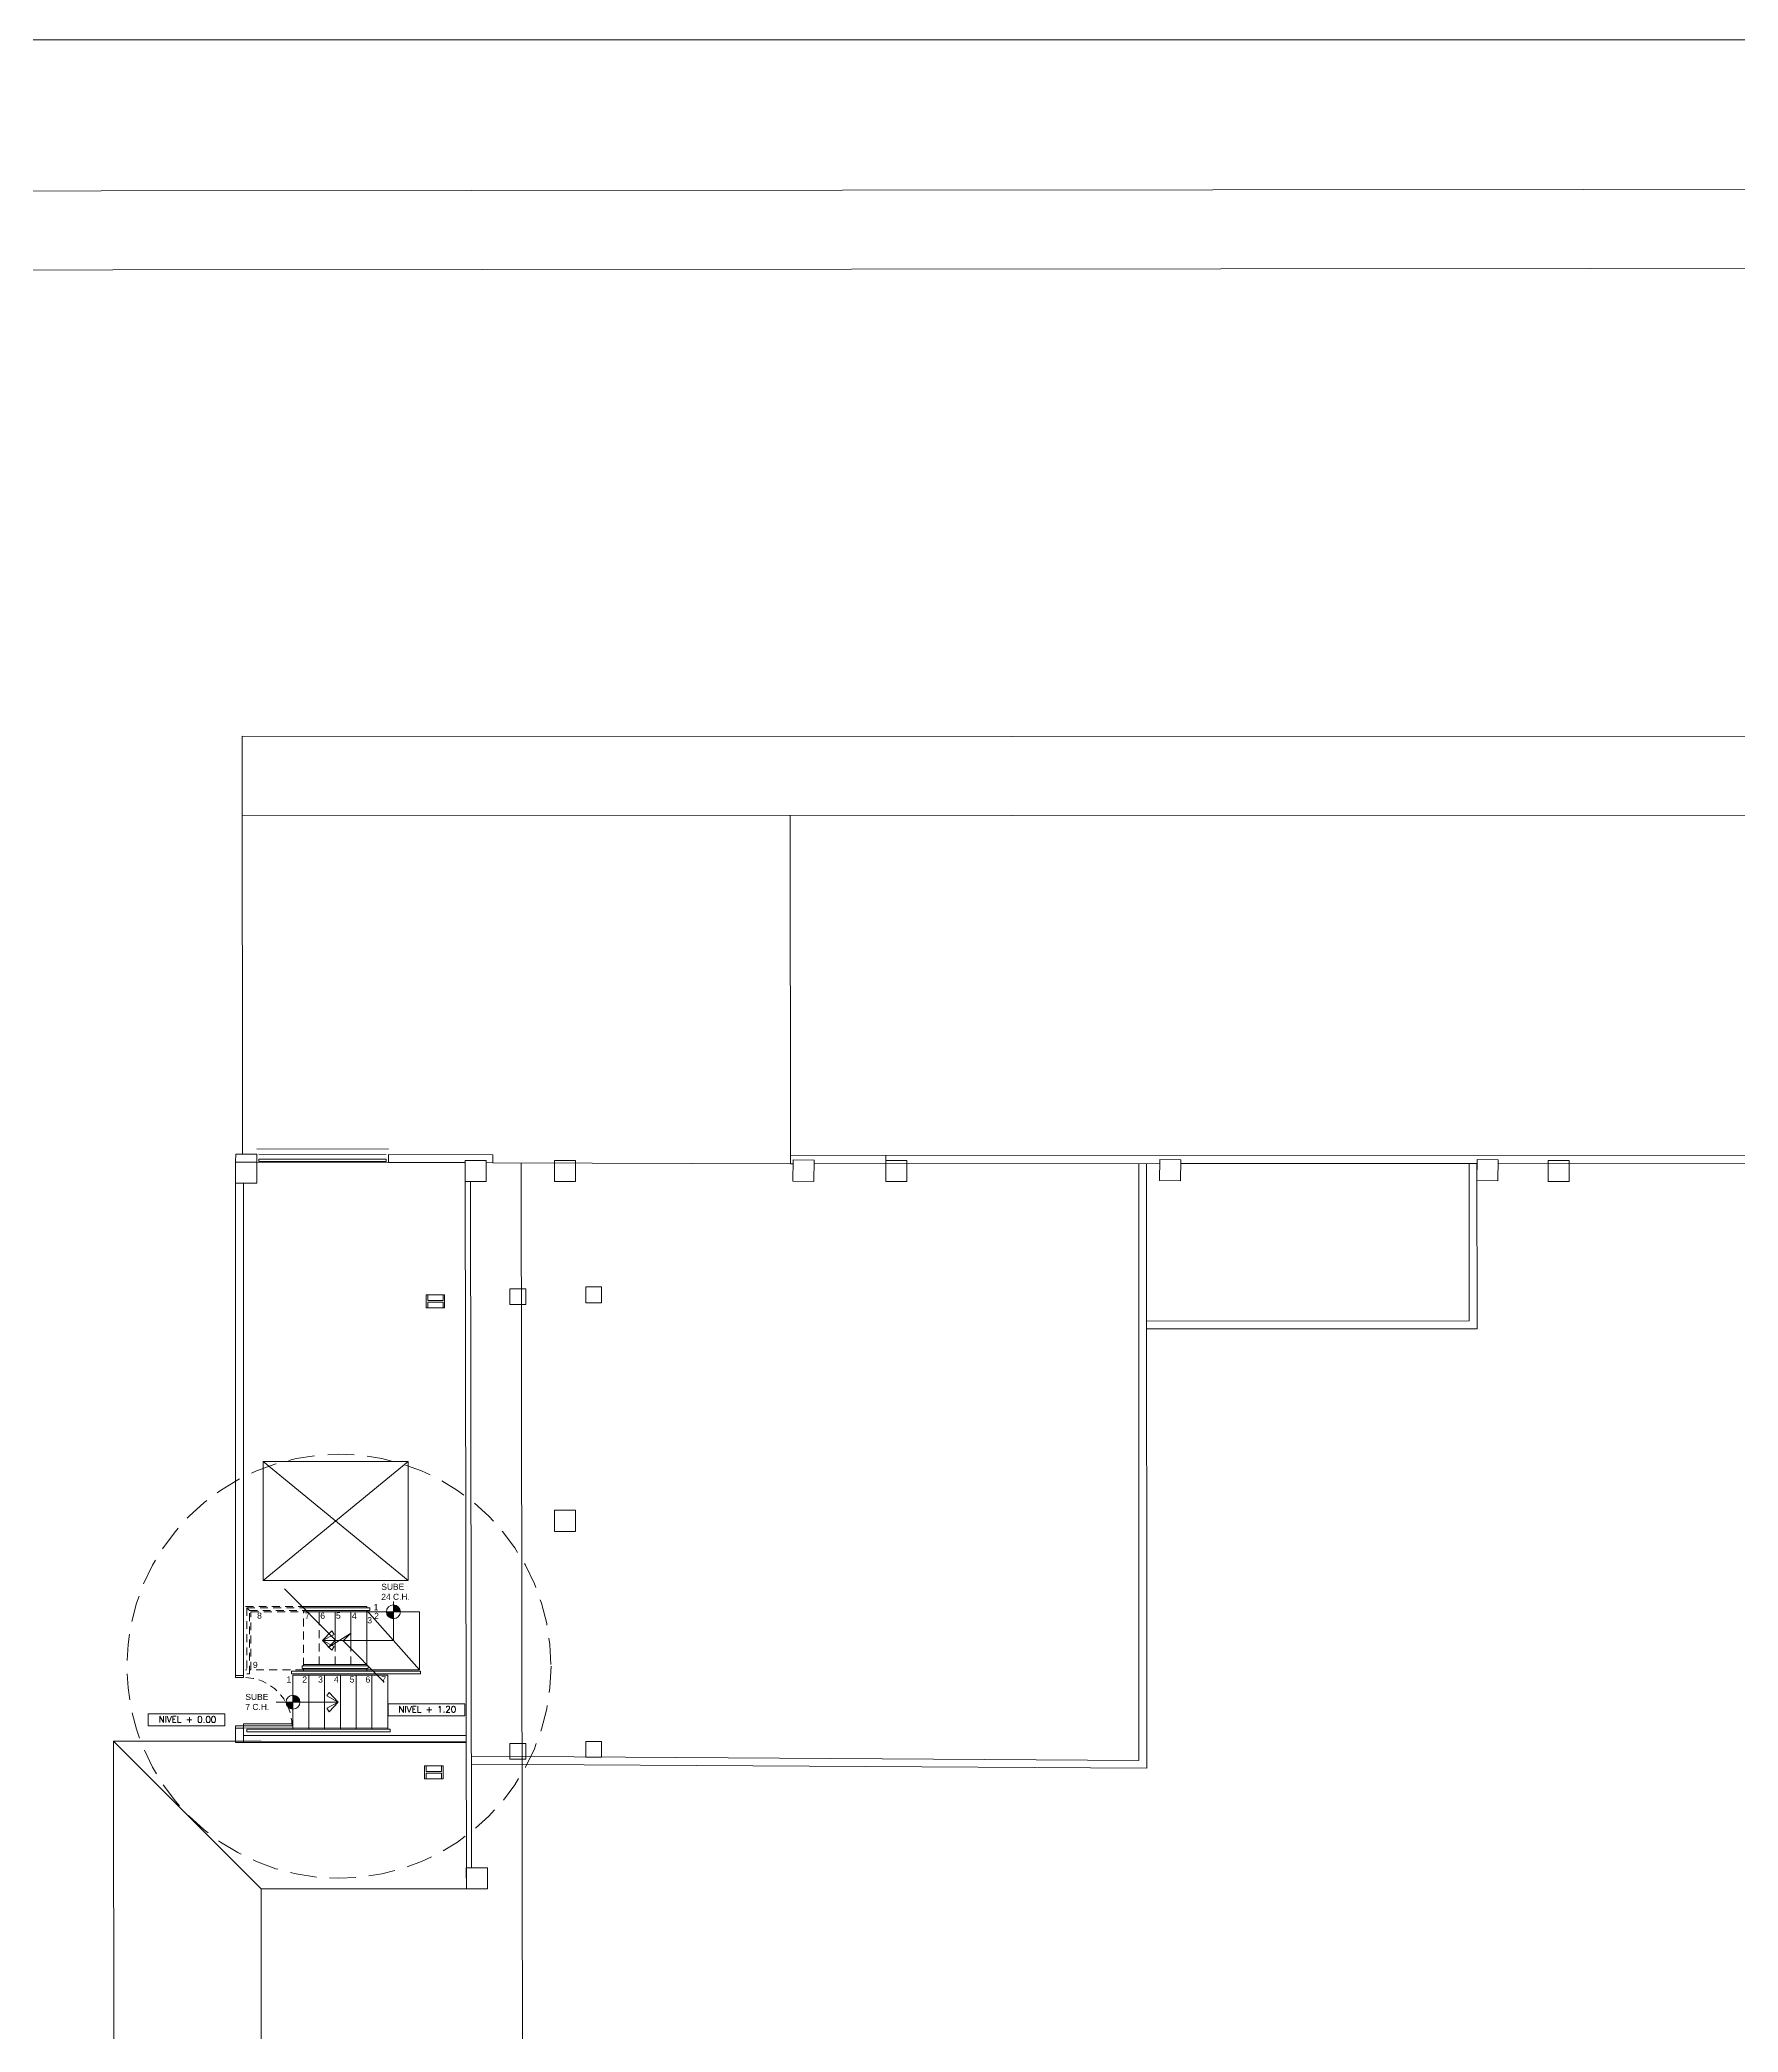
# Model space of a CAD drawing. Header units: millimetres. Extents: x 1010 to 1494, y -119 to 564.
# Drawn here: x 1256.55 to 1288.78, y 94.57 to 132.39 of the extents above; entities that cross this region are included whole.
import ezdxf
from ezdxf.enums import TextEntityAlignment as Align

# ---------------------------------------------------------------- set-up
doc = ezdxf.new("R2010")
doc.units = ezdxf.units.MM
doc.linetypes.add('HIDDEN', pattern=[0.375, 0.25, -0.125])
doc.layers.add('Arquitectónico Bloqueado', color=9, linetype='Continuous', lineweight=9)
doc.layers.add('AS_DETECCION_P2', color=7, linetype='Continuous', lineweight=30)
doc.styles.add('ROMANS', font='romans', dxfattribs={"width": 0.7})
doc.styles.add('SWISS', font='swiss.ttf')

# ---------------------------------------------------------------- blocks, each defined once
blk = doc.blocks.new('Atquitectónico Base 1er Piso')
at = {"layer": 'Arquitectónico Bloqueado', "transparency": 33554534}
h = blk.add_hatch(color=256, dxfattribs=at)
h.dxf.hatch_style = 1
h.paths.add_polyline_path([(1425.258, 102.547), (1425.126, 102.547), (1425.126, 102.679, -0.414211)])
h.paths.add_polyline_path([(1425.126, 102.547), (1425.126, 102.414, -0.414211), (1424.993, 102.547)])
h = blk.add_hatch(color=256, dxfattribs=at)
h.dxf.hatch_style = 1
h.paths.add_polyline_path([(1423.353, 100.834), (1423.22, 100.834), (1423.22, 100.967, -0.414211)])
h.paths.add_polyline_path([(1423.22, 100.834), (1423.22, 100.702, -0.414211), (1423.088, 100.834)])
at = {"layer": 'Arquitectónico Bloqueado'}
for p, q in [((1422.256, 119.172), (1482.889, 119.144)), ((1422.263, 111.239), (1422.256, 119.172)), ((1422.258, 117.672), (1482.889, 117.644)), ((1432.663, 111.205), (1432.658, 117.667)), ((1422.132, 111.085, 1.004), (1422.133, 111.235, 1.004)), ((1422.133, 111.235, 1.004), (1422.532, 111.234, 0.922)), ((1422.532, 111.334), (1425.032, 111.328)), ((1422.532, 111.084, 1.004), (1422.532, 111.234, 1.004)), ((1422.572, 111.234, 1.004), (1424.992, 111.228, 0.336)), ((1425.032, 111.228, 0.408), (1427.013, 111.223)), ((1425.032, 111.078, 1.004), (1425.032, 111.228, 1.004)), ((1427.013, 111.223), (1427.014, 111.073)), ((1432.663, 111.205), (1472.735, 111.223)), ((1432.664, 111.055), (1432.663, 111.205)), ((1434.471, 111.115, 1.004), (1434.471, 111.217, 1.004)), ((1422.132, 111.085, 1.004), (1422.532, 111.084, 0.912)), ((1422.532, 111.084, 1.004), (1425.032, 111.078, 0.336)), ((1425.032, 111.078, 0.336), (1426.489, 111.075)), ((1427.014, 111.073), (1426.889, 111.075)), ((1432.664, 111.055), (1427.014, 111.073)), ((1432.664, 111.055), (1432.713, 111.055)), ((1433.113, 111.055), (1439.673, 111.058)), ((1440.074, 111.058), (1445.694, 111.061)), ((1446.094, 111.061), (1451.755, 111.063)), ((1422.132, 110.685, 1.004), (1422.132, 101.301, 1.004)), ((1422.282, 110.685, 1.004), (1422.132, 110.685, 1.004)), ((1422.282, 101.301), (1422.282, 110.685, 1.004)), ((1426.489, 110.716), (1426.511, 97.287)), ((1426.589, 110.716), (1426.61, 97.687)), ((1425.778, 108.566), (1425.778, 108.456)), ((1426.068, 108.456), (1426.068, 108.566)), ((1425.778, 108.456), (1426.068, 108.456)), ((1425.778, 108.426), (1425.778, 108.316)), ((1425.778, 108.426), (1426.068, 108.426)), ((1426.068, 108.316), (1426.068, 108.426)), ((1423.393, 102.647), (1424.62, 102.647)), ((1423.418, 102.622), (1424.676, 102.622)), ((1423.42, 102.622), (1423.42, 102.647)), ((1423.468, 102.572), (1424.676, 102.572)), ((1423.493, 102.547), (1425.62, 102.547)), ((1423.72, 102.319), (1423.72, 102.547)), ((1424.02, 101.953), (1424.02, 102.547)), ((1424.32, 101.846), (1424.32, 102.547)), ((1424.62, 102.622), (1424.62, 102.647)), ((1424.62, 101.522), (1424.62, 102.572)), ((1425.62, 101.447), (1424.62, 102.572)), ((1424.676, 102.572), (1424.676, 102.622)), ((1425.126, 102.003), (1425.126, 102.746)), ((1425.62, 102.547), (1425.62, 101.447)), ((1423.958, 102.185), (1423.782, 102.003)), ((1423.782, 102.003), (1423.999, 102.118)), ((1423.999, 102.118), (1423.958, 102.185)), ((1423.782, 102.003), (1425.126, 102.003)), ((1423.782, 102.003), (1423.999, 101.887)), ((1423.958, 101.82), (1423.782, 102.003)), ((1423.999, 101.887), (1423.958, 101.82)), ((1423.195, 101.372), (1423.195, 101.422)), ((1425.643, 101.422), (1423.195, 101.422)), ((1425.643, 101.372), (1423.195, 101.372)), ((1423.395, 101.472), (1423.395, 101.522)), ((1424.645, 101.522), (1423.395, 101.522)), ((1424.645, 101.472), (1423.395, 101.472)), ((1424.62, 101.547), (1423.42, 101.547)), ((1423.42, 101.422), (1423.42, 101.472)), ((1424.62, 101.447), (1423.42, 101.447)), ((1424.62, 101.422), (1424.62, 101.472)), ((1424.62, 101.447), (1425.62, 101.447)), ((1424.645, 101.472), (1424.645, 101.522)), ((1425.643, 101.372), (1425.643, 101.422)), ((1423.22, 100.322), (1423.22, 101.347)), ((1425.02, 101.347), (1423.22, 101.347)), ((1423.52, 100.322), (1423.52, 101.347)), ((1423.82, 100.322), (1423.82, 101.347)), ((1423.863, 100.95), (1423.904, 101.017)), ((1423.904, 101.017), (1424.08, 100.834)), ((1424.12, 100.322), (1424.12, 101.347)), ((1424.42, 100.322), (1424.42, 101.347)), ((1424.72, 100.322), (1424.72, 101.347)), ((1425.02, 100.322), (1425.02, 101.347)), ((1424.08, 100.834), (1422.902, 100.834)), ((1424.08, 100.834), (1423.863, 100.95)), ((1424.08, 100.834), (1423.863, 100.719)), ((1423.863, 100.719), (1423.904, 100.652)), ((1423.904, 100.652), (1424.08, 100.834)), ((1422.132, 100.068, 1.004), (1422.132, 100.341)), ((1422.282, 100.341), (1422.132, 100.341)), ((1422.282, 100.341), (1425.02, 100.346)), ((1422.282, 100.199, 1.004), (1422.282, 100.341)), ((1425.067, 100.322), (1422.345, 100.322)), ((1422.345, 100.272), (1422.345, 100.322)), ((1425.067, 100.272), (1422.345, 100.272)), ((1425.067, 100.322), (1425.067, 100.272)), ((1419.814, 100.093), (1419.818, 89.758)), ((1422.614, 100.09), (1419.814, 100.093)), ((1419.814, 100.093), (1422.615, 97.29)), ((1422.132, 100.068, 1.004), (1422.282, 100.068, 1.004)), ((1426.507, 100.087), (1422.614, 100.09)), ((1425.748, 99.626), (1425.748, 99.516)), ((1425.748, 99.516), (1426.038, 99.516)), ((1425.748, 99.486), (1425.748, 99.376)), ((1425.748, 99.486), (1426.038, 99.486)), ((1426.038, 99.516), (1426.038, 99.626)), ((1426.038, 99.376), (1426.038, 99.486)), ((1426.511, 97.287), (1422.615, 97.29)), ((1422.616, 97.29), (1422.618, 91.216)), ((1426.611, 97.287), (1426.511, 97.287))]:
    blk.add_line(p, q, dxfattribs=at)
at = {"layer": 'Arquitectónico Bloqueado', "ltscale": 3}
blk.add_line((1427.636, 56.92), (1427.549, 111.072), dxfattribs=at)
at = {"layer": 'Arquitectónico Bloqueado', "linetype": 'HIDDEN', "ltscale": 0.6}
for p, q in [((1422.32, 102.647), (1423.393, 102.647)), ((1422.345, 102.622), (1423.418, 102.622)), ((1422.345, 102.622), (1422.345, 101.372)), ((1422.345, 102.622), (1422.395, 102.572)), ((1422.395, 102.572), (1423.468, 102.572)), ((1422.395, 101.372), (1422.395, 102.572)), ((1422.42, 101.447), (1422.42, 102.547)), ((1422.42, 102.547), (1423.493, 102.547)), ((1423.42, 101.522), (1423.42, 102.572)), ((1423.72, 101.547), (1423.72, 102.319)), ((1424.02, 101.547), (1424.02, 101.953)), ((1424.32, 101.547), (1424.32, 101.846)), ((1423.42, 101.447), (1422.42, 101.447))]:
    blk.add_line(p, q, dxfattribs=at)
at = {"layer": 'Arquitectónico Bloqueado', "linetype": 'HIDDEN'}
for p, q in [((1422.345, 101.447), (1422.32, 101.447)), ((1422.395, 101.372), (1422.345, 101.372)), ((1422.42, 101.447), (1422.395, 101.447))]:
    blk.add_line(p, q, dxfattribs=at)
at = {"layer": 'Arquitectónico Bloqueado'}
for points in [[(1332.653, 132.389), (1482.889, 132.389), (1482.889, 18.53), (1332.653, 18.53)], [(1433.108, 110.719), (1432.708, 110.725), (1432.714, 111.125), (1433.114, 111.119)], [(1440.069, 110.729), (1439.669, 110.735), (1439.675, 111.134), (1440.075, 111.129)], [(1446.089, 110.731), (1445.689, 110.737), (1445.695, 111.137), (1446.095, 111.131)], [(1425.748, 108.316), (1426.098, 108.316), (1426.098, 108.566), (1425.748, 108.566)], [(1422.282, 101.341), (1422.132, 101.341), (1422.132, 101.301), (1422.282, 101.301)], [(1421.929, 100.609), (1421.929, 100.383), (1420.471, 100.383), (1420.471, 100.609)], [(1426.484, 100.802), (1426.484, 100.576), (1425.026, 100.576), (1425.026, 100.802)], [(1422.282, 100.381), (1422.132, 100.381), (1422.132, 100.341), (1422.282, 100.341)], [(1423.202, 100.421), (1422.282, 100.421), (1422.282, 100.381), (1423.202, 100.381)], [(1425.718, 99.376), (1426.068, 99.376), (1426.068, 99.626), (1425.718, 99.626)]]:
    blk.add_lwpolyline(points, close=True, dxfattribs=at)
blk.add_lwpolyline([(1482.889, 128.079), (1363.717, 127.974, -0.370092), (1361.8, 129.68), (1361.806, 132.389)], format="xyb", dxfattribs=at)
for points in [[(1482.889, 129.579), (1363.299, 129.474), (1363.306, 132.389)], [(1426.489, 110.716), (1426.489, 111.116), (1426.889, 111.116), (1426.889, 110.716), (1426.489, 110.716)], [(1426.607, 99.657), (1439.429, 99.577), (1439.423, 111.058)], [(1426.608, 99.807), (1439.279, 99.728), (1439.273, 111.058)], [(1439.425, 107.918), (1445.696, 107.921), (1445.694, 111.061)], [(1439.425, 108.068), (1445.545, 108.071), (1445.544, 111.061)], [(1422.655, 103.143), (1422.655, 105.403), (1425.405, 105.403), (1425.405, 103.143), (1422.655, 103.143)], [(1422.655, 105.403), (1425.405, 103.143)], [(1425.405, 105.403), (1422.655, 103.143)], [(1424.953, 101.214), (1424.17, 101.996), (1424.313, 102.139), (1423.887, 101.868), (1424.029, 102.011), (1423.058, 102.981)], [(1426.511, 97.287), (1426.51, 97.687), (1426.91, 97.687), (1426.911, 97.288), (1426.511, 97.287)]]:
    blk.add_lwpolyline(points, dxfattribs=at)
for points, elevation in [([(1422.532, 110.685), (1422.532, 111.085), (1422.132, 111.085), (1422.132, 110.685)], 1.004), ([(1422.572, 111.098), (1424.992, 111.098), (1424.992, 111.138), (1422.572, 111.138)], 0.336), ([(1428.584, 110.715), (1428.584, 111.115), (1428.184, 111.115), (1428.184, 110.715)], 1.004), ([(1434.871, 110.715), (1434.871, 111.115), (1434.471, 111.115), (1434.471, 110.715)], 1.004), ([(1447.445, 110.715), (1447.445, 111.115), (1447.045, 111.115), (1447.045, 110.715)], 1.004), ([(1427.337, 108.68), (1427.637, 108.68), (1427.637, 108.38), (1427.337, 108.38)], 1.004), ([(1428.779, 108.715), (1429.079, 108.715), (1429.079, 108.415), (1428.779, 108.415)], -99.524), ([(1429.079, 108.715), (1428.779, 108.715), (1428.779, 108.415), (1429.079, 108.415)], -99.524), ([(1428.584, 104.075), (1428.584, 104.475), (1428.184, 104.475), (1428.184, 104.075)], 1.004), ([(1428.584, 104.075), (1428.584, 104.475), (1428.184, 104.475), (1428.184, 104.075)], 1.004), ([(1427.637, 100.051), (1427.337, 100.051), (1427.337, 99.751), (1427.637, 99.751)], 0.757), ([(1428.779, 100.086), (1429.079, 100.086), (1429.079, 99.786), (1428.779, 99.786)], -99.771)]:
    blk.add_lwpolyline(points, close=True, dxfattribs=dict(at, elevation=elevation))
at = {"layer": 'Arquitectónico Bloqueado', "elevation": 1.004}
blk.add_lwpolyline([(1422.282, 100.068), (1422.282, 100.199), (1426.507, 100.199), (1426.507, 100.068), (1422.282, 100.068)], dxfattribs=at)
at = {"layer": 'Arquitectónico Bloqueado', "linetype": 'HIDDEN', "ltscale": 2}
blk.add_circle((1424.093, 101.515, 99.842), 4.025, dxfattribs=at)
at = {"layer": 'Arquitectónico Bloqueado'}
for centre in [(1425.126, 102.547), (1423.22, 100.834)]:
    blk.add_circle(centre, 0.132, dxfattribs=at)
at = {"layer": 'Arquitectónico Bloqueado', "linetype": 'HIDDEN', "ltscale": 0.6}
blk.add_arc((1422.282, 100.381), 0.92, 0, 90, dxfattribs=at)
at = {"layer": 'Arquitectónico Bloqueado', "style": 'SWISS'}
for s, height, rotation, p in [('SUBE', 0.1144, 0.0868, (1424.897, 102.965)), ('24 C.H.', 0.1144, 0.0868, (1424.897, 102.775)), ('8', 0.117, 359.9132, (1422.539, 102.416)), ('7', 0.117, 359.9132, (1423.446, 102.416)), ('6', 0.117, 359.9132, (1423.738, 102.416)), ('5', 0.117, 359.9132, (1424.035, 102.418)), ('4', 0.117, 359.9132, (1424.338, 102.412)), ('1', 0.117, 359.9132, (1424.751, 102.579)), ('2', 0.117, 359.9132, (1424.76, 102.411)), ('3', 0.117, 359.9132, (1424.63, 102.329)), ('9', 0.117, 359.9132, (1422.459, 101.481)), ('SUBE', 0.1144, 0.0868, (1422.317, 100.875)), ('7 C.H.', 0.1144, 0.0868, (1422.317, 100.685))]:
    blk.add_text(s, height=height, rotation=rotation, dxfattribs=at).set_placement(p)
for s, p in [('1', (1423.142, 101.205)), ('2', (1423.442, 101.205)), ('3', (1423.742, 101.205)), ('4', (1424.042, 101.205)), ('5', (1424.342, 101.205)), ('6', (1424.642, 101.205)), ('7', (1424.942, 101.205))]:
    blk.add_text(s, height=0.117, rotation=359.9132, dxfattribs=at).set_placement(p, align=Align.CENTER)
at = {"layer": 'Arquitectónico Bloqueado', "style": 'ROMANS'}
for s, p in [('NIVEL + 1.20', (1425.771, 100.637)), ('NIVEL + 0.00', (1421.217, 100.444))]:
    blk.add_text(s, height=0.12033, dxfattribs=at).set_placement(p, align=Align.CENTER)
blk = doc.blocks.new('Arquitectónico Base 1er Piso')
at = {"layer": 'AS_DETECCION_P2'}
blk.add_blockref('Atquitectónico Base 1er Piso', (0, 0), dxfattribs=at)

msp = doc.modelspace()

# ---------------------------------------------------------------- block references
at = {"layer": 'Arquitectónico Bloqueado'}
msp.add_blockref('Arquitectónico Base 1er Piso', (-161.86899, 0), dxfattribs=at)

doc.saveas('drawing.dxf')
